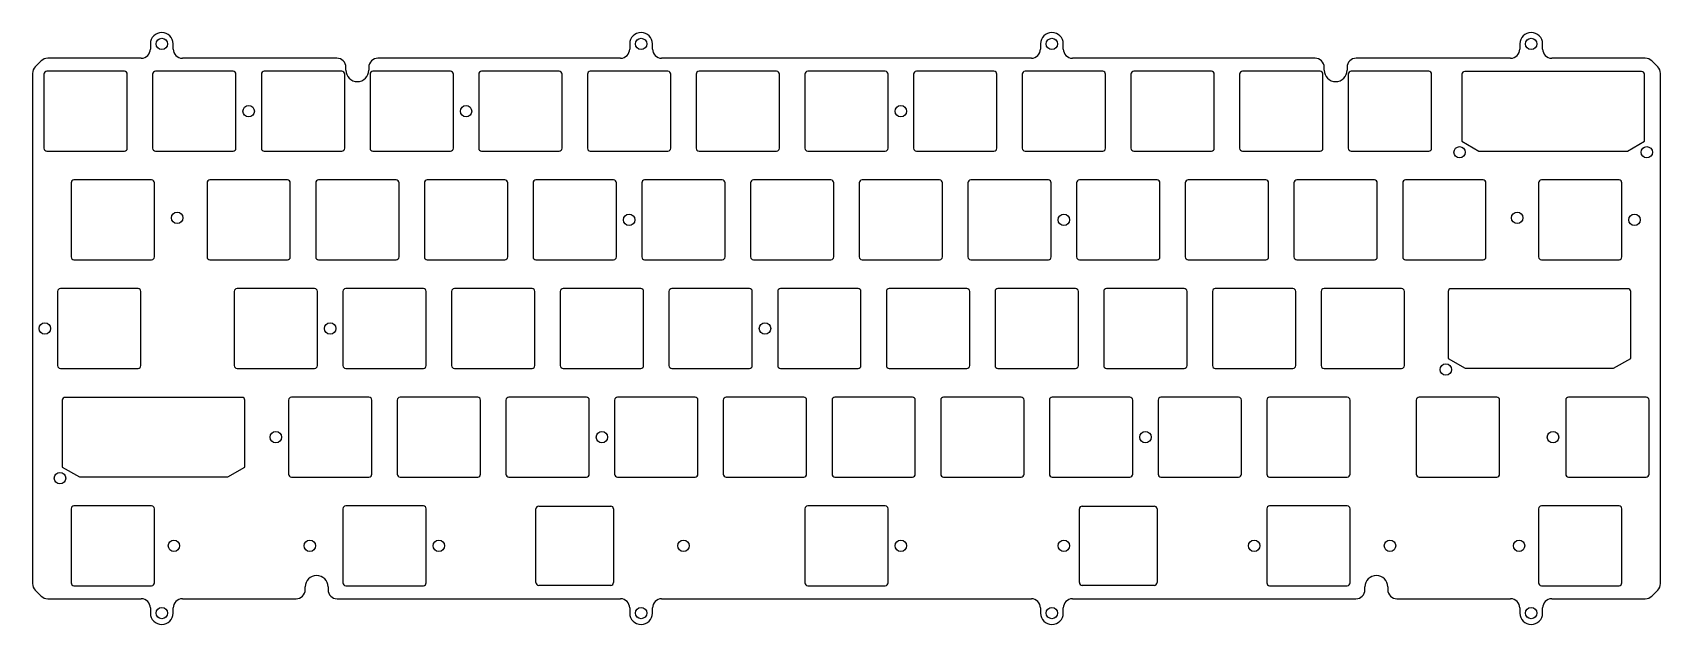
# Model space of a CAD drawing. Header units: millimetres. Extents: x -9 to 276, y -90 to 14.
import ezdxf

# ---------------------------------------------------------------- set-up
doc = ezdxf.new("R2010")
doc.units = ezdxf.units.MM
doc.layers.get('0').update_dxf_attribs({"linetype": 'CONTINUOUS'})
doc.layers.add('BLACK', color=7, linetype='CONTINUOUS')
doc.layers.add('Edge.Cuts', color=53, linetype='CONTINUOUS')

msp = doc.modelspace()

# ---------------------------------------------------------------- linework, layer by layer
for points in [[(241.2, 6.475), (241.2, -5.243), (244.2, -6.975), (270.2, -6.975), (273.2, -5.243), (273.2, 6.475, 0.4142135624), (272.7, 6.975), (241.7, 6.975, 0.4142123908)], [(254.6375, -12.55), (254.6375, -25.55, 0.4142123908), (255.1375, -26.05), (268.7375, -26.05, 0.4142135624), (269.2375, -25.55), (269.2375, -12.55, 0.4142135624), (268.7375, -12.05), (255.1375, -12.05, 0.4142123908)], [(238.79375, -31.625), (238.79375, -43.343), (241.79375, -45.075), (267.79375, -45.075), (270.79375, -43.343), (270.79375, -31.625, 0.4142135624), (270.29375, -31.125), (239.29375, -31.125, 0.4142123908)], [(-4.09375, -50.675), (-4.09375, -62.393), (-1.09375, -64.125), (24.90625, -64.125), (27.90625, -62.393), (27.90625, -50.675, 0.4142135624), (27.40625, -50.175), (-3.59375, -50.175, 0.4142123908)]]:
    msp.add_lwpolyline(points, format="xyb", close=True)
for centre in [(240.8, -7.2), (273.6, -7.2), (271.4625, -19.05), (238.39375, -45.3), (33.3375, -57.15), (-4.49375, -64.35)]:
    msp.add_circle(centre, 1)
at = {"layer": 'BLACK', "linetype": 'Continuous'}
for p, q in [((11.35, 11.8), (11.35, 10.9)), ((15.35, 10.9), (15.35, 11.8)), ((95.35, 11.8), (95.35, 10.9)), ((99.35, 10.9), (99.35, 11.8)), ((167.35, 11.8), (167.35, 10.9)), ((171.35, 10.9), (171.35, 11.8)), ((251.35, 11.8), (251.35, 10.9)), ((255.35, 10.9), (255.35, 11.8)), ((-7.768631, 8.831369), (-8.83137, 7.76863)), ((9.75, 9.3), (-6.637255, 9.3)), ((44.025, 9.3), (16.95, 9.3)), ((93.75, 9.3), (51.225, 9.3)), ((165.75, 9.3), (100.95, 9.3)), ((215.475, 9.3), (172.95, 9.3)), ((249.75, 9.3), (222.675, 9.3)), ((273.3373, 9.3), (256.95, 9.3)), ((275.5313, 7.7687), (274.468629, 8.831371)), ((-9.3, 6.637258), (-9.3, -82.837255)), ((-7.3, 6.5), (-7.3, -6.499999)), ((6.8, 7), (-6.799999, 7)), ((7.3, -6.5), (7.3, 6.5)), ((11.75, 6.5), (11.75, -6.5)), ((25.85, 7), (12.25, 7)), ((26.35, -6.5), (26.35, 6.5)), ((30.8, 6.5), (30.8, -6.5)), ((44.9, 7), (31.3, 7)), ((45.4, -6.5), (45.4, 6.5)), ((45.625001, 7.199502), (45.625001, 7.7)), ((49.625001, 7.7), (49.625001, 7.199502)), ((49.85, 6.5), (49.85, -6.5)), ((63.95, 7), (50.35, 7)), ((64.45, -6.5), (64.45, 6.5)), ((68.9, 6.5), (68.9, -6.5)), ((83, 7), (69.4, 7)), ((83.5, -6.5), (83.5, 6.5)), ((87.95, 6.5), (87.95, -6.5)), ((102.05, 7), (88.45, 7)), ((102.55, -6.5), (102.55, 6.5)), ((107, 6.5), (107, -6.5)), ((121.1, 7), (107.5, 7)), ((121.6, -6.5), (121.6, 6.5)), ((126.05, 6.5), (126.05, -6.5)), ((140.15, 7), (126.55, 7)), ((140.65, -6.5), (140.65, 6.5)), ((145.1, 6.5), (145.1, -6.5)), ((159.2, 7), (145.6, 7)), ((159.7, -6.5), (159.7, 6.5)), ((164.15, 6.5), (164.15, -6.5)), ((178.25, 7), (164.65, 7)), ((178.75, -6.5), (178.75, 6.5)), ((183.2, 6.5), (183.2, -6.5)), ((197.3, 7), (183.7, 7)), ((197.8, -6.5), (197.8, 6.5)), ((202.25, 6.5), (202.25, -6.5)), ((216.35, 7), (202.75, 7)), ((216.85, -6.5), (216.85, 6.5)), ((217.074997, 7.199493), (217.074997, 7.7)), ((221.074997, 7.7), (221.074997, 7.199493)), ((221.3, 6.5), (221.3, -6.5)), ((235.4, 7), (221.8, 7)), ((235.9, -6.5), (235.9, 6.5)), ((276, -82.8373), (276, 6.6372)), ((-6.8, -7), (6.8, -7)), ((12.25, -7), (25.85, -7)), ((31.3, -7), (44.9, -7)), ((50.35, -7), (63.95, -7)), ((69.4, -7), (83, -7)), ((88.45, -7), (102.05, -7)), ((107.5, -7), (121.1, -7)), ((126.55, -7), (140.15, -7)), ((145.6, -7), (159.2, -7)), ((164.65, -7), (178.25, -7)), ((183.7, -7), (197.3, -7)), ((202.75, -7), (216.35, -7)), ((221.8, -7), (235.4, -7)), ((-2.5375, -12.550001), (-2.5375, -25.549999)), ((11.5625, -12.05), (-2.037499, -12.05)), ((12.0625, -25.55), (12.0625, -12.55)), ((21.275, -12.55), (21.275, -25.55)), ((35.375, -12.05), (21.775, -12.05)), ((35.875, -25.55), (35.875, -12.55)), ((40.325, -12.55), (40.325, -25.55)), ((54.425, -12.05), (40.825, -12.05)), ((54.925, -25.55), (54.925, -12.55)), ((59.375, -12.55), (59.375, -25.55)), ((73.475, -12.05), (59.875, -12.05)), ((73.975, -25.55), (73.975, -12.55)), ((78.425, -12.55), (78.425, -25.55)), ((92.525, -12.05), (78.925, -12.05)), ((93.025, -25.55), (93.025, -12.55)), ((97.475, -12.55), (97.475, -25.55)), ((111.575, -12.05), (97.975, -12.05)), ((112.075, -25.55), (112.075, -12.55)), ((116.525, -12.55), (116.525, -25.55)), ((130.625, -12.05), (117.025, -12.05)), ((131.125, -25.55), (131.125, -12.55)), ((135.575, -12.55), (135.575, -25.55)), ((149.675, -12.05), (136.075, -12.05)), ((150.175, -25.55), (150.175, -12.55)), ((154.625, -12.55), (154.625, -25.55)), ((168.725, -12.05), (155.125, -12.05)), ((169.225, -25.55), (169.225, -12.55)), ((173.675, -12.55), (173.675, -25.55)), ((187.775, -12.05), (174.175, -12.05)), ((188.275, -25.55), (188.275, -12.55)), ((192.725, -12.55), (192.725, -25.55)), ((206.825, -12.05), (193.225, -12.05)), ((207.325, -25.55), (207.325, -12.55)), ((211.775, -12.55), (211.775, -25.55)), ((225.875, -12.05), (212.275, -12.05)), ((226.375, -25.55), (226.375, -12.55)), ((230.825, -12.55), (230.825, -25.55)), ((244.925, -12.05), (231.325, -12.05)), ((245.425, -25.55), (245.425, -12.55)), ((-2.0375, -26.05), (11.5625, -26.05)), ((21.775, -26.05), (35.375, -26.05)), ((40.825, -26.05), (54.425, -26.05)), ((59.875, -26.05), (73.475, -26.05)), ((78.925, -26.05), (92.525, -26.05)), ((97.975, -26.05), (111.575, -26.05)), ((117.025, -26.05), (130.625, -26.05)), ((136.075, -26.05), (149.675, -26.05)), ((155.125, -26.05), (168.725, -26.05)), ((174.175, -26.05), (187.775, -26.05)), ((193.225, -26.05), (206.825, -26.05)), ((212.275, -26.05), (225.875, -26.05)), ((231.325, -26.05), (244.925, -26.05)), ((9.18125, -31.1), (-4.418749, -31.1)), ((40.1375, -31.1), (26.5375, -31.1)), ((59.1875, -31.1), (45.5875, -31.1)), ((78.2375, -31.1), (64.6375, -31.1)), ((97.2875, -31.1), (83.6875, -31.1)), ((116.3375, -31.1), (102.7375, -31.1)), ((135.3875, -31.1), (121.7875, -31.1)), ((154.4375, -31.1), (140.8375, -31.1)), ((173.4875, -31.1), (159.8875, -31.1)), ((192.5375, -31.1), (178.9375, -31.1)), ((211.5875, -31.1), (197.9875, -31.1)), ((230.6375, -31.1), (217.0375, -31.1)), ((-4.91875, -31.6), (-4.91875, -44.6)), ((9.68125, -44.6), (9.68125, -31.6)), ((26.0375, -31.6), (26.0375, -44.6)), ((40.6375, -44.6), (40.6375, -31.6)), ((45.0875, -31.6), (45.0875, -44.6)), ((59.6875, -44.6), (59.6875, -31.6)), ((64.1375, -31.6), (64.1375, -44.6)), ((78.7375, -44.6), (78.7375, -31.6)), ((83.1875, -31.6), (83.1875, -44.6)), ((97.7875, -44.6), (97.7875, -31.6)), ((102.2375, -31.6), (102.2375, -44.6)), ((116.8375, -44.6), (116.8375, -31.6)), ((121.2875, -31.6), (121.2875, -44.6)), ((135.8875, -44.6), (135.8875, -31.6)), ((140.3375, -31.6), (140.3375, -44.6)), ((154.9375, -44.6), (154.9375, -31.6)), ((159.3875, -31.6), (159.3875, -44.6)), ((173.9875, -44.6), (173.9875, -31.6)), ((178.4375, -31.6), (178.4375, -44.6)), ((193.0375, -44.6), (193.0375, -31.6)), ((197.4875, -31.6), (197.4875, -44.6)), ((212.0875, -44.6), (212.0875, -31.6)), ((216.5375, -31.6), (216.5375, -44.6)), ((231.1375, -44.6), (231.1375, -31.6)), ((-4.418749, -45.1), (9.18125, -45.1)), ((26.5375, -45.1), (40.1375, -45.1)), ((45.5875, -45.1), (59.1875, -45.1)), ((64.6375, -45.1), (78.2375, -45.1)), ((83.6875, -45.1), (97.2875, -45.1)), ((102.7375, -45.1), (116.3375, -45.1)), ((121.7875, -45.1), (135.3875, -45.1)), ((140.8375, -45.1), (154.4375, -45.1)), ((159.8875, -45.1), (173.4875, -45.1)), ((178.9375, -45.1), (192.5375, -45.1)), ((197.9875, -45.1), (211.5875, -45.1)), ((217.0375, -45.1), (230.6375, -45.1)), ((35.5625, -50.65), (35.5625, -63.65)), ((49.6625, -50.15), (36.0625, -50.15)), ((50.1625, -63.65), (50.1625, -50.65)), ((54.6125, -50.65), (54.6125, -63.65)), ((68.7125, -50.15), (55.1125, -50.15)), ((69.2125, -63.65), (69.2125, -50.65)), ((73.6625, -50.65), (73.6625, -63.65)), ((87.7625, -50.15), (74.1625, -50.15)), ((88.2625, -63.65), (88.2625, -50.65)), ((92.7125, -50.65), (92.7125, -63.65)), ((106.8125, -50.15), (93.2125, -50.15)), ((107.3125, -63.65), (107.3125, -50.65)), ((111.7625, -50.65), (111.7625, -63.65)), ((125.8625, -50.15), (112.2625, -50.15)), ((126.3625, -63.65), (126.3625, -50.65)), ((130.8125, -50.65), (130.8125, -63.65)), ((144.9125, -50.15), (131.3125, -50.15)), ((145.4125, -63.65), (145.4125, -50.65)), ((149.8625, -50.65), (149.8625, -63.65)), ((163.9625, -50.15), (150.3625, -50.15)), ((164.4625, -63.65), (164.4625, -50.65)), ((168.9125, -50.65), (168.9125, -63.65)), ((183.0125, -50.15), (169.4125, -50.15)), ((183.5125, -63.65), (183.5125, -50.65)), ((187.9625, -50.65), (187.9625, -63.65)), ((202.0625, -50.15), (188.4625, -50.15)), ((202.5625, -63.65), (202.5625, -50.65)), ((207.0125, -50.65), (207.0125, -63.65)), ((221.1125, -50.15), (207.5125, -50.15)), ((221.6125, -63.65), (221.6125, -50.65)), ((233.20625, -50.652003), (233.20625, -63.652051)), ((247.306162, -50.152051), (233.70625, -50.152051)), ((247.80625, -63.651903), (247.80625, -50.644041)), ((259.397462, -50.652003), (259.397462, -63.652003)), ((273.497462, -50.152003), (259.897462, -50.152003)), ((273.997462, -63.652003), (273.997462, -50.652003)), ((36.0625, -64.15), (49.6625, -64.15)), ((55.1125, -64.15), (68.7125, -64.15)), ((74.1625, -64.15), (87.7625, -64.15)), ((93.2125, -64.15), (106.8125, -64.15)), ((112.2625, -64.15), (125.8625, -64.15)), ((131.3125, -64.15), (144.9125, -64.15)), ((150.3625, -64.15), (163.9625, -64.15)), ((169.4125, -64.15), (183.0125, -64.15)), ((188.4625, -64.15), (202.0625, -64.15)), ((207.5125, -64.15), (221.1125, -64.15)), ((233.706262, -64.152051), (247.312407, -64.152051)), ((259.897462, -64.152003), (273.497462, -64.152003)), ((-8.831369, -83.968631), (-7.76863, -85.03137)), ((-6.637258, -85.5), (9.75, -85.5)), ((16.95, -85.5), (36.881, -85.5)), ((38.481003, -83.9), (38.481003, -83.4145)), ((42.481003, -83.4145), (42.481003, -83.9)), ((44.081, -85.5), (93.75, -85.5)), ((100.95, -85.5), (165.75, -85.5)), ((172.95, -85.5), (222.619, -85.5)), ((224.219002, -83.9), (224.219002, -83.4145)), ((228.219002, -83.4145), (228.219002, -83.9)), ((229.819, -85.5), (249.75, -85.5)), ((256.95, -85.5), (273.3372, -85.5)), ((274.4687, -85.0313), (275.531371, -83.968629)), ((11.35, -87.1), (11.35, -88)), ((15.35, -88), (15.35, -87.1)), ((95.35, -87.1), (95.35, -88)), ((99.35, -88), (99.35, -87.1)), ((167.35, -87.1), (167.35, -88)), ((171.35, -88), (171.35, -87.1)), ((251.35, -87.1), (251.35, -88)), ((255.35, -88), (255.35, -87.1))]:
    msp.add_line(p, q, dxfattribs=at)
at = {"layer": 'BLACK'}
for centre in [(13.35, 11.8), (97.35, 11.8), (169.35, 11.8), (253.35, 11.8), (28.575, 0), (66.675, 0), (142.875, 0), (16.04875, -18.7), (95.25, -19.05), (171.45, -19.05), (250.9012, -18.7), (-7.14375, -38.1), (42.8625, -38.1), (119.0625, -38.1), (90.4875, -57.15), (185.7375, -57.15), (257.175, -57.15), (13.35, -88), (97.35, -88), (169.35, -88), (253.35, -88)]:
    msp.add_circle(centre, 1, dxfattribs=at)
for centre, radius, start, end in [((13.35, 11.8), 2, 0, 180), ((97.35, 11.8), 2, 0, 180), ((169.35, 11.8), 2, 0, 180), ((253.35, 11.8), 2, 0, 180), ((-6.637255, 7.699992), 1.600008, 90, 134.99997468), ((9.75, 10.9), 1.6, 270, 0), ((16.95, 10.9), 1.6, 180, 270), ((44.025, 7.7), 1.6, 0, 90), ((51.225, 7.7), 1.599999, 90, 180), ((93.75, 10.9), 1.6, 270, 0), ((100.95, 10.9), 1.6, 180, 270), ((165.75, 10.9), 1.6, 270, 0), ((172.95, 10.9), 1.6, 180, 270), ((215.475, 7.7), 1.6, 0, 90), ((222.675, 7.7), 1.600003, 90, 180), ((249.75, 10.9), 1.6, 270, 0), ((256.95, 10.9), 1.6, 180, 270), ((273.3373, 7.7002), 1.5998, 44.99599872, 90), ((-7.699998, 6.637258), 1.600002, 135, 180), ((-6.799999, 6.499999), 0.500001, 90, 179.99988541), ((6.8, 6.5), 0.5, 0, 90), ((12.25, 6.5), 0.5, 90, 180), ((25.85, 6.5), 0.5, 0, 90), ((31.3, 6.5), 0.5, 90, 180), ((44.9, 6.5), 0.5, 0, 90), ((47.625001, 7.199502), 2, 180, 0), ((50.35, 6.5), 0.5, 90, 180), ((63.95, 6.5), 0.5, 0, 90), ((69.4, 6.5), 0.5, 90, 180), ((83, 6.5), 0.5, 0, 90), ((88.45, 6.5), 0.5, 90, 180), ((102.05, 6.5), 0.5, 0, 90), ((107.5, 6.5), 0.5, 90, 180), ((121.1, 6.5), 0.5, 0, 90), ((126.55, 6.5), 0.5, 90, 180), ((140.15, 6.5), 0.5, 0, 90), ((145.6, 6.5), 0.5, 90, 180), ((159.2, 6.5), 0.5, 0, 90), ((164.65, 6.5), 0.5, 90, 180), ((178.25, 6.5), 0.5, 0, 90), ((183.7, 6.5), 0.5, 90, 180), ((197.3, 6.5), 0.5, 0, 90), ((202.75, 6.5), 0.5, 90, 180), ((216.35, 6.5), 0.5, 0, 90), ((219.074997, 7.199493), 2, 180, 0), ((221.8, 6.5), 0.5, 90, 180), ((235.4, 6.5), 0.5, 0, 90), ((274.3999, 6.6373), 1.600041, 359.9964191, 45), ((-6.799999, -6.499999), 0.500001, 180, 269.99988541), ((6.8, -6.5), 0.5, 270, 0), ((12.25, -6.5), 0.5, 180, 270), ((25.85, -6.5), 0.5, 270, 0), ((31.3, -6.5), 0.5, 180, 270), ((44.9, -6.5), 0.5, 270, 0), ((50.35, -6.5), 0.5, 180, 270), ((63.95, -6.5), 0.5, 270, 0), ((69.4, -6.5), 0.5, 180, 270), ((83, -6.5), 0.5, 270, 0), ((88.45, -6.5), 0.5, 180, 270), ((102.05, -6.5), 0.5, 270, 0), ((107.5, -6.5), 0.5, 180, 270), ((121.1, -6.5), 0.5, 270, 0), ((126.55, -6.5), 0.5, 180, 270), ((140.15, -6.5), 0.5, 270, 0), ((145.6, -6.5), 0.5, 180, 270), ((159.2, -6.5), 0.5, 270, 0), ((164.65, -6.5), 0.5, 180, 270), ((178.25, -6.5), 0.5, 270, 0), ((183.7, -6.5), 0.5, 180, 270), ((197.3, -6.5), 0.5, 270, 0), ((202.75, -6.5), 0.5, 180, 270), ((216.35, -6.5), 0.5, 270, 0), ((221.8, -6.5), 0.5, 180, 270), ((235.4, -6.5), 0.5, 270, 0), ((-2.037499, -12.550001), 0.500001, 90, 180), ((11.5625, -12.55), 0.5, 0, 90), ((21.775, -12.55), 0.5, 90, 180), ((35.375, -12.55), 0.5, 0, 90), ((40.825, -12.55), 0.5, 90, 180), ((54.425, -12.55), 0.5, 0, 90), ((59.875, -12.55), 0.5, 90, 180), ((73.475, -12.55), 0.5, 0, 90), ((78.925, -12.55), 0.5, 90, 180), ((92.525, -12.55), 0.5, 0, 90), ((97.975, -12.55), 0.5, 90, 180), ((111.575, -12.55), 0.5, 0, 90), ((117.025, -12.55), 0.5, 90, 180), ((130.625, -12.55), 0.5, 0, 90), ((136.075, -12.55), 0.5, 90, 180), ((149.675, -12.55), 0.5, 0, 90), ((155.125, -12.55), 0.5, 90, 180), ((168.725, -12.55), 0.5, 0, 90), ((174.175, -12.55), 0.5, 90, 180), ((187.775, -12.55), 0.5, 0, 90), ((193.225, -12.55), 0.5, 90, 180), ((206.825, -12.55), 0.5, 0, 90), ((212.275, -12.55), 0.5, 90, 180), ((225.875, -12.55), 0.5, 0, 90), ((231.325, -12.55), 0.5, 90, 180), ((244.925, -12.55), 0.5, 0, 90), ((-2.037499, -25.549999), 0.500001, 180, 269.99988541), ((11.5625, -25.55), 0.5, 270, 0), ((21.775, -25.55), 0.5, 180, 270), ((35.375, -25.55), 0.5, 270, 0), ((40.825, -25.55), 0.5, 180, 270), ((54.425, -25.55), 0.5, 270, 0), ((59.875, -25.55), 0.5, 180, 270), ((73.475, -25.55), 0.5, 270, 0), ((78.925, -25.55), 0.5, 180, 270), ((92.525, -25.55), 0.5, 270, 0), ((97.975, -25.55), 0.5, 180, 270), ((111.575, -25.55), 0.5, 270, 0), ((117.025, -25.55), 0.5, 180, 270), ((130.625, -25.55), 0.5, 270, 0), ((136.075, -25.55), 0.5, 180, 270), ((149.675, -25.55), 0.5, 270, 0), ((155.125, -25.55), 0.5, 180, 270), ((168.725, -25.55), 0.5, 270, 0), ((174.175, -25.55), 0.5, 180, 270), ((187.775, -25.55), 0.5, 270, 0), ((193.225, -25.55), 0.5, 180, 270), ((206.825, -25.55), 0.5, 270, 0), ((212.275, -25.55), 0.5, 180, 270), ((225.875, -25.55), 0.5, 270, 0), ((231.325, -25.55), 0.5, 180, 270), ((244.925, -25.55), 0.5, 270, 0), ((-4.418749, -31.600001), 0.500001, 90, 179.99988541), ((9.18125, -31.6), 0.5, 0, 90), ((26.5375, -31.6), 0.5, 90, 180), ((40.1375, -31.6), 0.5, 0, 90), ((45.5875, -31.6), 0.5, 90, 180), ((59.1875, -31.6), 0.5, 0, 90), ((64.6375, -31.6), 0.5, 90, 180), ((78.2375, -31.6), 0.5, 0, 90), ((83.6875, -31.6), 0.5, 90, 180), ((97.2875, -31.6), 0.5, 0, 90), ((102.7375, -31.6), 0.5, 90, 180), ((116.3375, -31.6), 0.5, 0, 90), ((121.7875, -31.6), 0.5, 90, 180), ((135.3875, -31.6), 0.5, 0, 90), ((140.8375, -31.6), 0.5, 90, 180), ((154.4375, -31.6), 0.5, 0, 90), ((159.8875, -31.6), 0.5, 90, 180), ((173.4875, -31.6), 0.5, 0, 90), ((178.9375, -31.6), 0.5, 90, 180), ((192.5375, -31.6), 0.5, 0, 90), ((197.9875, -31.6), 0.5, 90, 180), ((211.5875, -31.6), 0.5, 0, 90), ((217.0375, -31.6), 0.5, 90, 180), ((230.6375, -31.6), 0.5, 0, 90), ((-4.418749, -44.599999), 0.500001, 180.00011459, 270), ((9.18125, -44.6), 0.5, 270, 0), ((26.5375, -44.6), 0.5, 180, 270), ((40.1375, -44.6), 0.5, 270, 0), ((45.5875, -44.6), 0.5, 180, 270), ((59.1875, -44.6), 0.5, 270, 0), ((64.6375, -44.6), 0.5, 180, 270), ((78.2375, -44.6), 0.5, 270, 0), ((83.6875, -44.6), 0.5, 180, 270), ((97.2875, -44.6), 0.5, 270, 0), ((102.7375, -44.6), 0.5, 180, 270), ((116.3375, -44.6), 0.5, 270, 0), ((121.7875, -44.6), 0.5, 180, 270), ((135.3875, -44.6), 0.5, 270, 0), ((140.8375, -44.6), 0.5, 180, 270), ((154.4375, -44.6), 0.5, 270, 0), ((159.8875, -44.6), 0.5, 180, 270), ((173.4875, -44.6), 0.5, 270, 0), ((178.9375, -44.6), 0.5, 180, 270), ((192.5375, -44.6), 0.5, 270, 0), ((197.9875, -44.6), 0.5, 180, 270), ((211.5875, -44.6), 0.5, 270, 0), ((217.0375, -44.6), 0.5, 180, 270), ((230.6375, -44.6), 0.5, 270, 0), ((36.0625, -50.65), 0.5, 90, 180), ((49.6625, -50.65), 0.5, 0, 90), ((55.1125, -50.65), 0.5, 90, 180), ((68.7125, -50.65), 0.5, 0, 90), ((74.1625, -50.65), 0.5, 90, 180), ((87.7625, -50.65), 0.5, 0, 90), ((93.2125, -50.65), 0.5, 90, 180), ((106.8125, -50.65), 0.5, 0, 90), ((112.2625, -50.65), 0.5, 90, 180), ((125.8625, -50.65), 0.5, 0, 90), ((131.3125, -50.65), 0.5, 90, 180), ((144.9125, -50.65), 0.5, 0, 90), ((150.3625, -50.65), 0.5, 90, 180), ((163.9625, -50.65), 0.5, 0, 90), ((169.4125, -50.65), 0.5, 90, 180), ((183.0125, -50.65), 0.5, 0, 90), ((188.4625, -50.65), 0.5, 90, 180), ((202.0625, -50.65), 0.5, 0, 90), ((207.5125, -50.65), 0.5, 90, 180), ((221.1125, -50.65), 0.5, 0, 90), ((233.706162, -50.652003), 0.499912, 89.98991497, 180), ((247.306162, -50.652203), 0.500152, 0.9350487, 90), ((259.897462, -50.652003), 0.5, 90, 180), ((273.497462, -50.652003), 0.5, 0, 90), ((36.0625, -63.65), 0.5, 180, 270), ((49.6625, -63.65), 0.5, 270, 0), ((55.1125, -63.65), 0.5, 180, 270), ((68.7125, -63.65), 0.5, 270, 0), ((74.1625, -63.65), 0.5, 180, 270), ((87.7625, -63.65), 0.5, 270, 0), ((93.2125, -63.65), 0.5, 180, 270), ((106.8125, -63.65), 0.5, 270, 0), ((112.2625, -63.65), 0.5, 180, 270), ((125.8625, -63.65), 0.5, 270, 0), ((131.3125, -63.65), 0.5, 180, 270), ((144.9125, -63.65), 0.5, 270, 0), ((150.3625, -63.65), 0.5, 180, 270), ((163.9625, -63.65), 0.5, 270, 0), ((169.4125, -63.65), 0.5, 180, 270), ((183.0125, -63.65), 0.5, 270, 0), ((188.4625, -63.65), 0.5, 180, 270), ((202.0625, -63.65), 0.5, 270, 0), ((207.5125, -63.65), 0.5, 180, 270), ((221.1125, -63.65), 0.5, 270, 0), ((233.706262, -63.652103), 0.499948, 179.99404138, 270), ((247.306062, -63.651903), 0.500188, 270.7268293, 0), ((259.897462, -63.652003), 0.5, 180, 270), ((273.497462, -63.652003), 0.5, 270, 0), ((40.481003, -83.4145), 2, 0, 180), ((226.219002, -83.4145), 2, 0, 180), ((-7.699992, -82.837255), 1.600008, 180, 224.99997468), ((-6.637258, -83.899998), 1.600002, 225, 270), ((9.75, -87.1), 1.6, 0, 90), ((16.95, -87.1), 1.6, 90, 180), ((36.881, -83.9), 1.600003, 270, 0), ((44.081, -83.9), 1.6, 180, 270), ((93.75, -87.1), 1.6, 0, 90), ((100.95, -87.1), 1.6, 90, 180), ((165.75, -87.1), 1.6, 0, 90), ((172.95, -87.1), 1.6, 90, 180), ((222.619, -83.9), 1.600002, 270, 0), ((229.819, -83.9), 1.6, 180, 270), ((249.75, -87.1), 1.6, 0, 90), ((256.95, -87.1), 1.6, 90, 180), ((273.3373, -83.8999), 1.600041, 269.9964191, 315), ((274.4002, -82.8373), 1.5998, 314.99599872, 0), ((13.35, -88), 2, 180, 0), ((97.35, -88), 2, 180, 0), ((169.35, -88), 2, 180, 0), ((253.35, -88), 2, 180, 0)]:
    msp.add_arc(centre, radius, start, end, dxfattribs=at)
at = {"layer": 'Edge.Cuts', "linetype": 'CONTINUOUS'}
for p, q in [((-2.5375, -69.700001), (-2.5375, -82.699999)), ((11.5625, -69.2), (-2.037499, -69.2)), ((12.0625, -82.7), (12.0625, -69.7)), ((45.0875, -69.7), (45.0875, -82.7)), ((59.1875, -69.2), (45.5875, -69.2)), ((59.6875, -82.7), (59.6875, -69.7)), ((78.9184, -82.65), (78.9184, -69.75)), ((79.4184, -69.25), (92.0184, -69.25)), ((92.5184, -69.75), (92.5184, -82.65)), ((126.05, -69.7), (126.05, -82.7)), ((140.15, -69.2), (126.55, -69.2)), ((140.65, -82.7), (140.65, -69.7)), ((174.175, -82.65), (174.175, -69.75)), ((174.675, -69.25), (187.275, -69.25)), ((187.775, -69.75), (187.775, -82.65)), ((207.0125, -69.7), (207.0125, -82.7)), ((221.1125, -69.2), (207.5125, -69.2)), ((221.6125, -82.7), (221.6125, -69.7)), ((254.6375, -69.7), (254.6375, -82.7)), ((268.7375, -69.2), (255.1375, -69.2)), ((269.2375, -82.7), (269.2375, -69.7)), ((-2.037499, -83.2), (11.5625, -83.2)), ((45.5875, -83.2), (59.1875, -83.2)), ((92.0184, -83.15), (79.4184, -83.15)), ((126.55, -83.2), (140.15, -83.2)), ((187.275, -83.15), (174.675, -83.15)), ((207.5125, -83.2), (221.1125, -83.2)), ((255.1375, -83.2), (268.7375, -83.2))]:
    msp.add_line(p, q, dxfattribs=at)
at = {"layer": 'Edge.Cuts'}
for centre in [(15.478125, -76.2), (39.290625, -76.2), (61.9125, -76.2), (104.775, -76.2), (142.875, -76.2), (171.45, -76.2), (204.7875, -76.2), (228.6, -76.2), (251.221875, -76.2)]:
    msp.add_circle(centre, 1, dxfattribs=at)
for centre, radius, start, end in [((-2.037478, -69.700041), 0.500022, 90.00240623, 179.99541654), ((11.562522, -69.700041), 0.500041, 0.00469846, 90.00252081), ((45.587522, -69.700041), 0.500022, 90.00252081, 179.99530195), ((59.187522, -69.700041), 0.500041, 0.00469846, 90.00252081), ((79.418401, -69.750001), 0.500001, 90.00011459, 179.99988541), ((92.018399, -69.750001), 0.500001, 0.00011459, 89.99988541), ((126.550022, -69.700041), 0.500022, 90.00252081, 179.99530195), ((140.150022, -69.700041), 0.500041, 0.00469846, 90.00252081), ((174.675, -69.75), 0.5, 90, 180), ((187.275, -69.75), 0.5, 0, 90), ((207.512522, -69.700041), 0.500022, 90.00252081, 179.99530195), ((221.112522, -69.700041), 0.500041, 0.00469846, 90.00252081), ((255.137522, -69.700041), 0.500022, 90.00252081, 179.99530195), ((268.737522, -69.700041), 0.500041, 0.00469846, 90.00252081), ((-2.037478, -82.700041), 0.499959, -180.00481263, -90.00240662), ((11.562522, -82.700041), 0.499978, -90.00252122, 0.00469846), ((45.587522, -82.700041), 0.499959, -180.00469805, -90.00252122), ((59.187522, -82.700041), 0.499978, -90.00252122, 0.00469846), ((79.418401, -82.649999), 0.500001, -179.99988541, -90.00011459), ((92.018399, -82.649999), 0.500001, -89.99988541, -0.00011459), ((126.550022, -82.700041), 0.499959, -180.00469805, -90.00252122), ((140.150022, -82.700041), 0.499978, -90.00252122, 0.00469846), ((174.675, -82.65), 0.5, -180, -90), ((187.275, -82.65), 0.5, -90, 0), ((207.512522, -82.700041), 0.499959, -180.00469805, -90.00252122), ((221.112522, -82.700041), 0.499978, -90.00252122, 0.00469846), ((255.137522, -82.700041), 0.499959, -180.00469805, -90.00252122), ((268.737522, -82.700041), 0.499978, -90.00252122, 0.00469846)]:
    msp.add_arc(centre, radius, start, end, dxfattribs=at)

doc.saveas('drawing.dxf')
